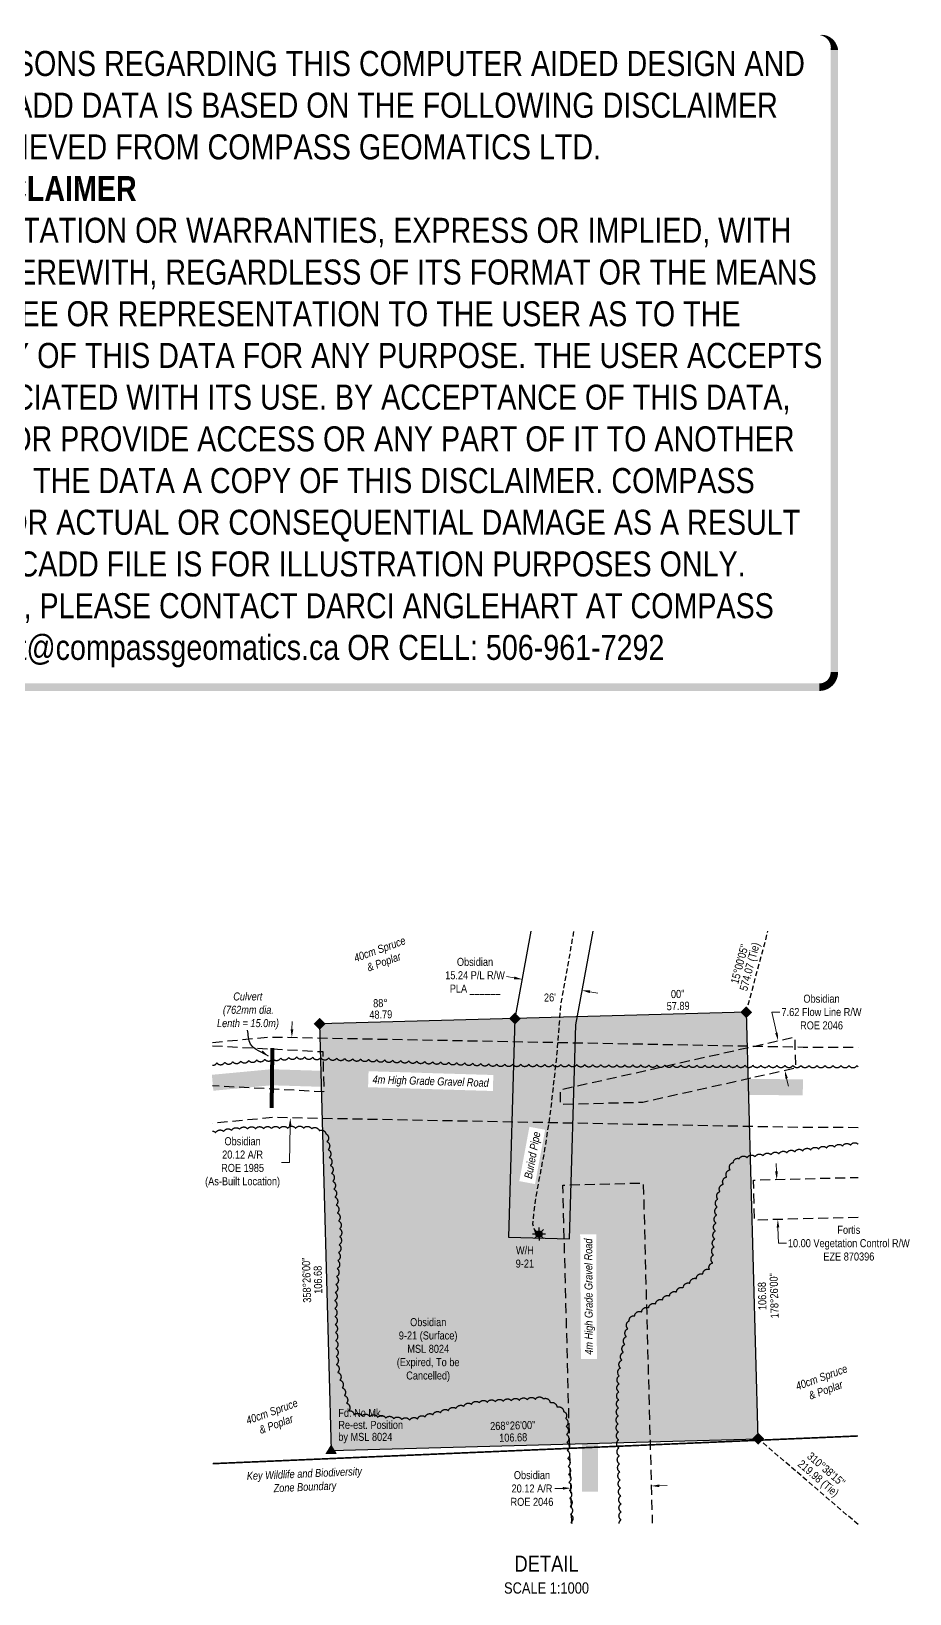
# Model space of a CAD drawing. Extents: x 626450 to 628643, y 5881480 to 5883517.
# Drawn here: x 627546 to 628643, y 5881565 to 5883517 of the extents above; entities that cross this region are included whole.
import ezdxf
from ezdxf.enums import TextEntityAlignment as Align

# ---------------------------------------------------------------- set-up
doc = ezdxf.new("R2010")
doc.units = 0
doc.header["$LTSCALE"] = 5
doc.header["$PDSIZE"] = 0.5
for name, pattern in [('0', [1, 1, 0]), ('DASHDOT2', [12.7, 6.35, -3.175, 0, -3.175]), ('foc-ACCESSROAD', [3.75, 2.5, -1.25]), ('foc-FLOWLINE', [3.75, 2.5, -1.25]), ('foc-TIELINE', [1.875, 1.25, -0.625]), ('UG_PIPE', [1.875, 1.25, -0.625])]:
    doc.linetypes.add(name, pattern=pattern)
doc.layers.get('Defpoints').update_dxf_attribs({"color": 9})
for name, color, linetype, lineweight in [('AS-GENERAL', 48, 'Continuous', 18), ('C-AR-T', 13, 'Continuous', 9), ('C-RW-T', 13, 'Continuous', 9), ('C-WS-T', 13, 'Continuous', 9), ('F-EZE-T', 190, 'Continuous', 9), ('T-TEXT', 48, 'Continuous', 18)]:
    doc.layers.add(name, color=color, linetype=linetype, lineweight=lineweight)
for name, color, linetype in [('AS-PIPE-UG', 44, 'UG_PIPE'), ('AS-PIPE-UG-T', 44, 'Continuous'), ('AS-ROADS', 254, 'Continuous'), ('AS-WILDLIFE', 131, 'DASHDOT2'), ('C-CLOSURE', 7, 'Continuous'), ('C-RW', 13, 'Continuous'), ('C-WS', 13, 'foc-ACCESSROAD'), ('C-WS-S', 8, 'Continuous'), ('DETAIL-T', 7, 'Continuous'), ('F-EZE', 190, 'foc-FLOWLINE'), ('L-BD1', 253, 'Continuous'), ('L-MON', 1, 'Continuous'), ('L-MON-T', 1, 'Continuous'), ('L-TIE', 7, 'foc-TIELINE'), ('L-TIE-T', 7, 'Continuous'), ('P-PROPOSED', 10, 'Continuous'), ('P-PROPOSED-H', 21, 'Continuous'), ('T-BUSH', 110, '0'), ('T-BUSH-T', 110, 'Continuous')]:
    doc.layers.add(name, color=color, linetype=linetype)
doc.layers.add('DISCLAIMER', color=7, linetype='Continuous', plot=False)
doc.styles.add('240', font='ARIALN.TTF', dxfattribs={"height": 30})
doc.styles.add('80', font='ARIALN.TTF', dxfattribs={"height": 10})
doc.styles.add('80CG', font='ARIALN.TTF', dxfattribs={"height": 10})
doc.styles.add('80L', font='ARIALN.TTF', dxfattribs={"height": 10})
doc.dimstyles.new('Compass 5 000', dxfattribs={"dimscale": 5, "dimtxt": 9, "dimasz": 2, "dimexe": 0.2, "dimexo": 0.0625, "dimgap": 0.5, "dimtad": 0, "dimtih": 1, "dimtoh": 1, "dimzin": 0, "dimdsep": 46, "dimtxsty": '80CG', "dimcen": 0.1, "dimse1": 1, "dimse2": 1, "dimclrd": 256, "dimclrt": 256, "dimaunit": 1, "dimadec": 4, "dimazin": 0, "dimtfac": 0.06, "dimtofl": 0, "dimtmove": 0, "dimatfit": 1, "dimfxl": 0.2, "dimtolj": 1, "dimtzin": 0, "dimlwd": -1, "dimarcsym": 0})

# ---------------------------------------------------------------- blocks, each defined once
blk = doc.blocks.new('GAS')
h = blk.add_hatch(color=255)
h.dxf.hatch_style = 1
edge = h.paths.add_edge_path()
edge.add_arc((0, 0), 0.9, 0, 360)
for p, q in [((-0.81, 0), (-1.62, 0)), ((-0.57, 0.57), (-1.14, 1.14)), ((0, 0.81), (0, 1.62)), ((0.57, 0.57), (1.14, 1.14)), ((1.62, 0), (0.81, 0)), ((-0.57, -0.57), (-1.14, -1.14)), ((0, -0.81), (0, -1.62)), ((1.14, -1.14), (0.57, -0.57))]:
    blk.add_line(p, q)
blk.add_circle((0, 0), 0.8)
blk = doc.blocks.new('TRIA')
blk.add_hatch(color=255).paths.add_polyline_path([(-0.04, 1.52), (-1.47, -0.87), (1.39, -0.87)])
blk = doc.blocks.new('TRIAA')
blk.add_blockref('TRIA', (0, 0))
blk = doc.blocks.new('TRIB')
at = {"color": 1}
blk.add_lwpolyline([(-1.12, -0.67), (-0.04, 1.13), (1.04, -0.67)], close=True, dxfattribs=at)
blk = doc.blocks.new('TRIBB')
blk.add_blockref('TRIB', (0, 0))
blk = doc.blocks.new('TRICC')
for name in ['TRIAA', 'TRIBB']:
    blk.add_blockref(name, (0, 0))
blk = doc.blocks.new('plspike')
blk.add_blockref('TRICC', (0, 0))
blk = doc.blocks.new('SMONA')
blk.add_hatch(color=255).paths.add_polyline_path([(0, -1.49), (1.49, 0), (0, 1.49), (-1.49, 0)])
blk = doc.blocks.new('SMONAA')
blk.add_blockref('SMONA', (0, 0))
blk = doc.blocks.new('SMONB')
at = {"color": 1}
blk.add_solid([(0, 1.2), (1.2, 0), (-1.2, 0), (0, -1.2)], dxfattribs=at)
blk = doc.blocks.new('SMONBB')
blk.add_blockref('SMONB', (0, 0))
blk = doc.blocks.new('SMONCC')
for name in ['SMONAA', 'SMONBB']:
    blk.add_blockref(name, (0, 0))
blk = doc.blocks.new('FDIBAR')
blk.add_blockref('SMONCC', (0, 0))
blk = doc.blocks.new('*D477')
at = {"layer": 'Defpoints', "color": 0, "transparency": 16777216}
for p in [(628485, 5882082.8), (628478.3, 5882032.6), (628486.3, 5882032.8)]:
    blk.add_point(p, dxfattribs=at)
at = {"layer": 'F-EZE-T', "transparency": 16777216}
for p, q in [((628476.7, 5882092.6), (628476.4, 5882102.6)), ((628478.5, 5882022.6), (628479, 5882003)), ((628479, 5882003), (628489, 5882003))]:
    blk.add_line(p, q, dxfattribs=at)
for points in [[(628478.4, 5882092.7), (628475, 5882092.6), (628477, 5882082.6)], [(628480.2, 5882022.7), (628476.9, 5882022.6), (628478.3, 5882032.6)]]:
    blk.add_solid(points, dxfattribs=at)
at = {"layer": 'F-EZE-T', "transparency": 16777216, "insert": (628567, 5882003), "char_height": 10, "attachment_point": 5, "style": '80CG'}
blk.add_mtext('\\A1;Fortis\\P10.00 Vegetation Control R/W\\PEZE 870396', dxfattribs=at)
blk = doc.blocks.new('*D478')
at = {"layer": 'C-RW-T', "transparency": 16777216}
for p, q in [((628149.2, 5882334.5), (628139.4, 5882336.3)), ((628243.8, 5882317), (628253.6, 5882315.2))]:
    blk.add_line(p, q, dxfattribs=at)
for points in [[(628149.5, 5882336.1), (628148.9, 5882332.8), (628159.1, 5882332.7)], [(628244.1, 5882318.7), (628243.5, 5882315.4), (628234, 5882318.8)]]:
    blk.add_solid(points, dxfattribs=at)
at = {"layer": 'Defpoints', "color": 0, "transparency": 16777216}
for p in [(628159.1, 5882332.7), (628157, 5882321.4), (628231.9, 5882307.6)]:
    blk.add_point(p, dxfattribs=at)
at = {"layer": 'C-RW-T', "transparency": 16777216, "insert": (628100.3, 5882336.3), "char_height": 10, "attachment_point": 5, "style": '80CG'}
blk.add_mtext('\\A1;Obsidian\\P15.24 P/L R/W\\PPLA ______', dxfattribs=at)
blk = doc.blocks.new('*D479')
at = {"layer": 'C-AR-T', "transparency": 16777216}
for p, q in [((628209.9, 5881696.8), (628199.9, 5881696.6)), ((628330.3, 5881700), (628340.3, 5881700.3))]:
    blk.add_line(p, q, dxfattribs=at)
for points in [[(628209.9, 5881698.5), (628210, 5881695.2), (628219.9, 5881697.1)], [(628330.3, 5881701.7), (628330.4, 5881698.4), (628320.3, 5881699.8)]]:
    blk.add_solid(points, dxfattribs=at)
at = {"layer": 'Defpoints', "color": 0, "transparency": 16777216}
for p in [(628219.6, 5881709), (628320, 5881711.6), (628320.3, 5881699.8)]:
    blk.add_point(p, dxfattribs=at)
at = {"layer": 'C-AR-T', "transparency": 16777216, "insert": (628171.4, 5881696.6), "char_height": 10, "attachment_point": 5, "style": '80CG'}
blk.add_mtext('\\A1;Obsidian\\P20.12 A/R\\PROE 2046', dxfattribs=at)
blk = doc.blocks.new('*D480')
at = {"layer": 'C-AR-T', "transparency": 16777216}
for p, q in [((627871.8, 5882270.1), (627872, 5882280.1)), ((627869.5, 5882149.5), (627868.7, 5882103.9)), ((627868.7, 5882103.9), (627858.7, 5882103.9))]:
    blk.add_line(p, q, dxfattribs=at)
for points in [[(627870.1, 5882270.1), (627873.5, 5882270.1), (627871.6, 5882260.1)], [(627867.9, 5882149.6), (627871.2, 5882149.5), (627869.7, 5882159.5)]]:
    blk.add_solid(points, dxfattribs=at)
at = {"layer": 'Defpoints', "color": 0, "transparency": 16777216}
for p in [(627863.8, 5882260.2), (627871.6, 5882260.1), (627861.9, 5882159.7)]:
    blk.add_point(p, dxfattribs=at)
at = {"layer": 'C-AR-T', "transparency": 16777216, "insert": (627810.1, 5882103.9), "char_height": 10, "attachment_point": 5, "style": '80CG'}
blk.add_mtext('\\A1;Obsidian\\P20.12 A/R\\PROE 1985\\P(As-Built Location)', dxfattribs=at)
blk = doc.blocks.new('*D488')
at = {"layer": 'C-AR-T', "transparency": 16777216}
for p, q in [((628480.7, 5882291.7), (628470.7, 5882291.7)), ((628470.7, 5882291.7), (628474.4, 5882275.4)), ((628476.6, 5882265.6), (628474.4, 5882275.4)), ((628489.3, 5882208.9), (628491.5, 5882199.2))]:
    blk.add_line(p, q, dxfattribs=at)
for points in [[(628478.2, 5882266), (628475, 5882265.3), (628478.8, 5882255.9)], [(628490.9, 5882209.3), (628487.7, 5882208.6), (628487.1, 5882218.7)]]:
    blk.add_solid(points, dxfattribs=at)
at = {"layer": 'Defpoints', "color": 0, "transparency": 16777216}
for p in [(628308.6, 5882217.7), (628487.1, 5882218.7), (628317, 5882180.5)]:
    blk.add_point(p, dxfattribs=at)
at = {"layer": 'C-AR-T', "transparency": 16777216, "insert": (628532.9, 5882291.7), "char_height": 10, "attachment_point": 5, "style": '80CG'}
blk.add_mtext('\\A1;Obsidian\\P7.62 Flow Line R/W\\PROE 2046', dxfattribs=at)
blk = doc.blocks.new('Disclaimer_Legal')
at = {"layer": 'DISCLAIMER', "color": 254, "flags": 128}
blk.add_lwpolyline([(-3612.9, -1104.6, 37.5, 37.5, 0), (4096.1, -1104.6, 37.5, 37.5, 0.414214), (4171.1, -1029.6, 37.5, 37.5, 0), (4171.1, 2078.7, 37.5, 0, 0.414214), (4096.1, 2153.7, 0, 0, 0), (-3612.9, 2153.7, 0, 0, 0.414214), (-3687.9, 2078.7, 0, 0, 0), (-3687.9, -1029.6, 0, 37.5, 0.414214)], format="xyseb", close=True, dxfattribs=at)
at = {"layer": 'DISCLAIMER', "color": 254, "insert": (241.6, 533.9), "char_height": 125, "width": 7717.568, "attachment_point": 5, "style": '80'}
blk.add_mtext('NOTICE TO THE CORPORATION, PERSON &/OR PERSONS REGARDING THIS COMPUTER AIDED DESIGN AND DRAFTING (CADD) FILES. ACCEPTANCE OF THE CADD DATA IS BASED ON THE FOLLOWING DISCLAIMER WHICH COVERS ALL CADD DATA RECIEVED FROM COMPASS GEOMATICS LTD.\\P{\\fArial Narrow|b1|i0|c0|p34;DISCLAIMER}\\PCOMPASS GEOMATICS LTD. MAKES NO REPRESENTATION OR WARRANTIES, EXPRESS OR IMPLIED, WITH RESPECT TO THE REUSE OF THE DATA PROVIDED HEREWITH, REGARDLESS OF ITS FORMAT OR THE MEANS OF ITS TRANSMISSION. THERE IS NO GUARANTEE OR REPRESENTATION TO THE USER AS TO THE ACCURACY, CURRENCY, SUITABILITY OR RELIABILITY OF THIS DATA FOR ANY PURPOSE. THE USER ACCEPTS THE DATA "AS IS", AND ASSUMES ALL RISKS ASSOCIATED WITH ITS USE. BY ACCEPTANCE OF THIS DATA, THE USER AGREES NOT TO TRANSMIT THIS DATA OR PROVIDE ACCESS OR ANY PART OF IT TO ANOTHER PARTY UNLESS THE USER SHALL INCLUDE WITH THE DATA A COPY OF THIS DISCLAIMER. COMPASS GEOMATICS LTD. ASSUMES NO RESPONSIBILITY FOR ACTUAL OR CONSEQUENTIAL DAMAGE AS A RESULT OF ANY USER\'S RELIANCE ON THIS DATA. THIS CADD FILE IS FOR ILLUSTRATION PURPOSES ONLY.\\PIF YOU REQUIRE MORE ACCURATE INFORMATION, PLEASE CONTACT DARCI ANGLEHART AT COMPASS GEOMATICS LTD. VIA EMAIL: darci.anglehart@compassgeomatics.ca OR CELL: 506-961-7292', dxfattribs=at)

msp = doc.modelspace()

# ---------------------------------------------------------------- hatches: boundary and pattern name
at = {"layer": 'P-PROPOSED-H'}
h = msp.add_hatch(color=256, dxfattribs=at)
h.dxf.hatch_style = 1
h.paths.add_polyline_path([(628439.243, 5882291.744), (627906.218, 5882277.159), (627920.802, 5881744.134), (628453.828, 5881758.718)])

# ---------------------------------------------------------------- linework, layer by layer
at = {"layer": 'AS-GENERAL', "const_width": 5, "flags": 128}
msp.add_lwpolyline([(627847.294, 5882246.959), (627846.399, 5882172.024)], dxfattribs=at)
at = {"layer": 'AS-PIPE-UG', "flags": 128}
msp.add_lwpolyline([(628176.219, 5882015.589), (628172.434, 5882026.784), (628175.679, 5882056.119), (628187.644, 5882120.274), (628194.604, 5882166.349), (628202.574, 5882237.149), (628207.524, 5882300.114), (628223.826, 5882392.73)], dxfattribs=at)
at = {"layer": 'AS-ROADS', "const_width": 19.993, "flags": 128}
for points in [[(627772.68, 5882203.423), (627845.939, 5882210.284), (628210.479, 5882199.164), (628509.574, 5882197.794)], [(628241.049, 5882198.284), (628244.039, 5881692.829)]]:
    msp.add_lwpolyline(points, dxfattribs=at)
at = {"layer": 'AS-WILDLIFE', "const_width": 1.999, "flags": 128}
msp.add_lwpolyline([(627772.68, 5881727.684), (628578.503, 5881762.259)], dxfattribs=at)
at = {"layer": 'C-RW', "flags": 128}
msp.add_lwpolyline([(628170.135, 5882392.73), (628150.023, 5882283.662), (628142.21, 5882010.637), (628218.354, 5882008.459), (628225.999, 5882275.619), (628247.594, 5882392.73)], dxfattribs=at)
at = {"layer": 'C-WS', "flags": 128}
for points in [[(627772.68, 5882253.926), (627844.062, 5882260.611), (628510.148, 5882248.075), (628578.503, 5882247.873)], [(628578.503, 5882147.306), (628509, 5882147.512), (627847.816, 5882159.956), (627772.68, 5882152.92)], [(628221.073, 5881653.2), (628218.779, 5881740.219), (628209.933, 5882075.636), (628310.309, 5882078.269), (628319.191, 5881742.858), (628321.565, 5881653.2)]]:
    msp.add_lwpolyline(points, dxfattribs=at)
msp.add_lwpolyline([(628444.653, 5882209.14), (628309.823, 5882178.875), (628207.282, 5882176.188), (628206.791, 5882194.823), (628443.635, 5882247.983), (628499.314, 5882260.481), (628500.339, 5882221.642), (628444.653, 5882209.14)], close=True, dxfattribs=at)
at = {"layer": 'F-EZE', "flags": 128}
for points in [[(627772.68, 5882249.691), (627910.2, 5882242.283), (627911.52, 5882192.04), (627772.68, 5882199.587)], [(628578.503, 5882035.255), (628449.306, 5882031.865), (628447.993, 5882081.878), (628578.503, 5882085.301)]]:
    msp.add_lwpolyline(points, dxfattribs=at)
at = {"layer": 'L-TIE'}
msp.add_line((628438.924, 5882291.519), (628466.046, 5882392.73), dxfattribs=at)
at = {"layer": 'T-BUSH', "flags": 128}
for points in [[(627772.68, 5882225.196, 0.26618729), (627777.958, 5882228.187, 0.52056705), (627787.926, 5882228.943, 0.52056705), (627797.894, 5882229.7, 0.52056705), (627807.862, 5882230.456, 0.52056705), (627817.83, 5882231.213, 0.52056705), (627827.798, 5882231.97, 0.52056705), (627837.766, 5882232.726, 0.52056705), (627847.734, 5882233.483, 0.52056705), (627857.702, 5882234.239, 0.52056705), (627867.67, 5882234.996, 0.52056705), (627877.638, 5882235.752, 0.52056705), (627887.624, 5882235.602, 0.52056705), (627897.613, 5882235.229, 0.52056705), (627907.603, 5882234.855, 0.52056705), (627917.593, 5882234.482, 0.52056705), (627927.582, 5882234.109, 0.52056705), (627937.572, 5882233.736, 0.52056705), (627947.562, 5882233.363, 0.52056705), (627957.551, 5882232.989, 0.52056705), (627967.541, 5882232.616, 0.52056705), (627977.531, 5882232.243, 0.52056705), (627987.52, 5882231.87, 0.52056705), (627997.51, 5882231.496, 0.52056705), (628007.5, 5882231.123, 0.52056705), (628017.489, 5882230.75, 0.52056705), (628027.479, 5882230.377, 0.52056705), (628037.469, 5882230.004, 0.52056705), (628047.458, 5882229.63, 0.52056705), (628057.448, 5882229.257, 0.52056705), (628067.438, 5882228.884, 0.52056705), (628077.427, 5882228.511, 0.52056705), (628087.417, 5882228.138, 0.52056705), (628097.407, 5882227.764, 0.52056705), (628107.396, 5882227.391, 0.52056705), (628117.386, 5882227.018, 0.52056705), (628127.376, 5882226.676, 0.52056705), (628137.373, 5882226.619, 0.52056705), (628147.369, 5882226.562, 0.52056705), (628157.366, 5882226.505, 0.52056705), (628167.362, 5882226.448, 0.52056705), (628177.359, 5882226.391, 0.52056705), (628187.355, 5882226.334, 0.52056705), (628197.352, 5882226.277, 0.52056705), (628207.348, 5882226.22, 0.52056705), (628217.345, 5882226.163, 0.52056705), (628227.341, 5882226.106, 0.52056705), (628237.338, 5882226.049, 0.52056705), (628247.334, 5882225.991, 0.52056705), (628257.331, 5882225.934, 0.52056705), (628267.327, 5882225.877, 0.52056705), (628277.323, 5882225.82, 0.52056705), (628287.32, 5882225.763, 0.52056705), (628297.316, 5882225.706, 0.52056705), (628307.313, 5882225.649, 0.52056705), (628317.309, 5882225.592, 0.52056705), (628327.306, 5882225.535, 0.52056705), (628337.302, 5882225.506, 0.52056705), (628347.299, 5882225.479, 0.52056705), (628357.296, 5882225.453, 0.52056705), (628367.292, 5882225.426, 0.52056705), (628377.289, 5882225.4, 0.52056705), (628387.285, 5882225.373, 0.52056705), (628397.282, 5882225.346, 0.52056705), (628407.279, 5882225.32, 0.52056705), (628417.275, 5882225.293, 0.52056705), (628427.272, 5882225.267, 0.52056705), (628437.268, 5882225.24, 0.52056705), (628447.265, 5882225.213, 0.52056705), (628457.262, 5882225.187, 0.52056705), (628467.258, 5882225.16, 0.52056705), (628477.255, 5882225.134, 0.52056705), (628487.252, 5882225.107, 0.52056705), (628497.248, 5882225.08, 0.52056705), (628507.245, 5882225.054, 0.52056705), (628517.241, 5882225.027, 0.52056705), (628527.238, 5882225.001, 0.52056705), (628537.235, 5882224.974, 0.52056705), (628547.231, 5882224.947, 0.52056705), (628557.228, 5882224.921, 0.52056705), (628567.224, 5882224.894, 0.52056705), (628577.221, 5882224.868, 0.07661887), (628578.503, 5882223.522)], [(627772.68, 5882143.034, -0.18812164), (627776.682, 5882141.125, -0.52056705), (627786.577, 5882142.55, -0.52056705), (627796.471, 5882143.976, -0.52056705), (627806.366, 5882145.401, -0.52056705), (627816.341, 5882145.795, -0.52056705), (627826.337, 5882145.93, -0.52056705), (627836.333, 5882146.065, -0.52056705), (627846.328, 5882146.2, -0.52056705), (627856.324, 5882146.335, -0.52056705), (627866.32, 5882146.47, -0.52056705), (627876.316, 5882146.605, -0.52056705), (627886.311, 5882146.74, -0.52056705), (627896.21, 5882146.044, -0.52056705), (627905.909, 5882143.621, -0.52056705), (627914.053, 5882139.791, -0.52056705), (627915.492, 5882129.899, -0.52056705), (627916.932, 5882120.006, -0.52056705), (627918.372, 5882110.114, -0.52056705), (627919.812, 5882100.222, -0.52056705), (627921.252, 5882090.329, -0.52056705), (627922.691, 5882080.437, -0.52056705), (627924.131, 5882070.544, -0.52056705), (627925.571, 5882060.652, -0.52056705), (627927.011, 5882050.76, -0.52056705), (627928.451, 5882040.867, -0.52056705), (627929.891, 5882030.975, -0.52056705), (627931.33, 5882021.082, -0.52056705), (627931.4, 5882011.145, -0.52056705), (627930.613, 5882001.179, -0.52056705), (627929.826, 5881991.214, -0.52056705), (627929.039, 5881981.248, -0.52056705), (627928.251, 5881971.283, -0.52056705), (627927.464, 5881961.317, -0.52056705), (627926.677, 5881951.351, -0.52056705), (627925.89, 5881941.386, -0.52056705), (627925.102, 5881931.42, -0.52056705), (627925.222, 5881921.432, -0.52056705), (627925.504, 5881911.439, -0.52056705), (627925.785, 5881901.446, -0.52056705), (627926.067, 5881891.454, -0.52056705), (627926.349, 5881881.461, -0.52056705), (627926.63, 5881871.468, -0.52056705), (627926.912, 5881861.476, -0.52056705), (627927.194, 5881851.483, -0.52056705), (627928.981, 5881841.723, -0.52056705), (627931.729, 5881832.111, -0.52056705), (627934.477, 5881822.5, -0.52056705), (627937.225, 5881812.888, -0.52056705), (627939.973, 5881803.277, -0.52056705), (627942.721, 5881793.665, -0.52056705), (627949.039, 5881788.361, -0.52056705), (627958.993, 5881787.442, -0.52056705), (627968.947, 5881786.524, -0.52056705), (627978.902, 5881785.606, -0.52056705), (627988.856, 5881784.687, -0.52056705), (627998.811, 5881783.769, -0.52056705), (628008.765, 5881782.851, -0.52056705), (628018.719, 5881781.933, -0.52056705), (628028.456, 5881783.524, -0.52056705), (628038.104, 5881786.141, -0.52056705), (628047.752, 5881788.758, -0.52056705), (628057.4, 5881791.375, -0.52056705), (628067.048, 5881793.993, -0.52056705), (628076.696, 5881796.61, -0.52056705), (628086.344, 5881799.227, -0.52056705), (628095.992, 5881801.844, -0.52056705), (628105.747, 5881803.812, -0.52056705), (628115.725, 5881804.427, -0.52056705), (628125.702, 5881805.042, -0.52056705), (628135.68, 5881805.657, -0.52056705), (628145.658, 5881806.271, -0.52056705), (628155.636, 5881806.886, -0.52056705), (628165.613, 5881807.501, -0.52056705), (628175.591, 5881808.116, -0.52056705), (628185.569, 5881808.731, -0.52056705), (628194.082, 5881803.778, -0.52056705), (628202.465, 5881798.333, -0.52056705), (628210.848, 5881792.887, -0.52056705), (628213.488, 5881784.131, -0.52056705), (628213.998, 5881774.147, -0.52056705), (628214.508, 5881764.164, -0.52056705), (628215.018, 5881754.18, -0.52056705), (628215.528, 5881744.196, -0.52056705), (628216.038, 5881734.213, -0.52056705), (628216.548, 5881724.229, -0.52056705), (628217.058, 5881714.245, -0.52056705), (628217.568, 5881704.262, -0.52056705), (628218.078, 5881694.278, -0.52056705), (628218.588, 5881684.295, -0.52056705), (628219.098, 5881674.311, -0.52056705), (628219.608, 5881664.327, -0.52056705), (628220.118, 5881654.344, -0.07270885), (628221.462, 5881653.2, -0.07270885)], [(628280.021, 5881653.2, -0.21269654), (628282.608, 5881657.439, -0.52056705), (628282.681, 5881667.435, -0.52056705), (628282.584, 5881677.429, -0.52056705), (628282.214, 5881687.419, -0.52056705), (628281.843, 5881697.409, -0.52056705), (628281.472, 5881707.399, -0.52056705), (628281.102, 5881717.388, -0.52056705), (628280.731, 5881727.378, -0.52056705), (628280.361, 5881737.368, -0.52056705), (628279.99, 5881747.358, -0.52056705), (628279.62, 5881757.347, -0.52056705), (628279.249, 5881767.337, -0.52056705), (628278.957, 5881777.328, -0.52056705), (628279.188, 5881787.322, -0.52056705), (628279.42, 5881797.315, -0.52056705), (628279.651, 5881807.309, -0.52056705), (628279.882, 5881817.303, -0.52056705), (628280.114, 5881827.297, -0.52056705), (628280.345, 5881837.291, -0.52056705), (628281.722, 5881847.164, -0.52056705), (628283.586, 5881856.986, -0.52056705), (628285.449, 5881866.807, -0.52056705), (628287.313, 5881876.628, -0.52056705), (628289.176, 5881886.45, -0.52056705), (628291.039, 5881896.271, -0.52056705), (628292.903, 5881906.093, -0.52056705), (628299.683, 5881912.401, -0.52056705), (628308.371, 5881917.345, -0.52056705), (628317.06, 5881922.289, -0.52056705), (628325.748, 5881927.234, -0.52056705), (628334.436, 5881932.178, -0.52056705), (628343.125, 5881937.122, -0.52056705), (628351.813, 5881942.067, -0.52056705), (628360.308, 5881947.314, -0.52056705), (628368.478, 5881953.076, -0.52056705), (628376.647, 5881958.837, -0.52056705), (628384.816, 5881964.599, -0.52056705), (628392.986, 5881970.36, -0.52056705), (628397.189, 5881978.378, -0.52056705), (628397.966, 5881988.344, -0.52056705), (628398.743, 5881998.311, -0.52056705), (628399.52, 5882008.277, -0.52056705), (628400.297, 5882018.243, -0.52056705), (628401.075, 5882028.21, -0.52056705), (628401.852, 5882038.176, -0.52056705), (628402.629, 5882048.143, -0.52056705), (628403.406, 5882058.109, -0.52056705), (628406.068, 5882067.583, -0.52056705), (628410.269, 5882076.654, -0.52056705), (628414.47, 5882085.724, -0.52056705), (628418.671, 5882094.795, -0.52056705), (628422.873, 5882103.866, -0.52056705), (628430.163, 5882108.692, -0.52056705), (628440.086, 5882109.898, -0.52056705), (628450.01, 5882111.104, -0.52056705), (628459.934, 5882112.31, -0.52056705), (628469.857, 5882113.516, -0.52056705), (628479.781, 5882114.722, -0.52056705), (628489.704, 5882115.928, -0.52056705), (628499.628, 5882117.134, -0.52056705), (628509.552, 5882118.34, -0.52056705), (628519.475, 5882119.546, -0.52056705), (628529.399, 5882120.752, -0.52056705), (628539.323, 5882121.958, -0.52056705), (628549.246, 5882123.164, -0.52056705), (628559.17, 5882124.37, -0.52056705), (628569.094, 5882125.576, -0.47849494), (628578.503, 5882126.843)]]:
    msp.add_lwpolyline(points, format="xyb", dxfattribs=at)

# ---------------------------------------------------------------- block references
at = {"layer": 'C-CLOSURE', "xscale": 0.25, "yscale": 0.25, "zscale": 0.25}
msp.add_blockref('Disclaimer_Legal', (627506.154, 5882973.69), dxfattribs=at)
at = {"layer": 'C-WS-S', "xscale": 4.9983198, "yscale": 4.9983198, "zscale": 4.9983198}
msp.add_blockref('GAS', (628180.224, 5882014.489), dxfattribs=at)
at = {"layer": 'L-MON', "xscale": 4.9983198, "yscale": 4.9983198, "zscale": 4.9983198}
for name, p in [('FDIBAR', (628438.924, 5882291.519)), ('FDIBAR', (627906.324, 5882277.059)), ('FDIBAR', (628150.019, 5882283.654)), ('FDIBAR', (628453.679, 5881758.859)), ('plspike', (627920.804, 5881744.024))]:
    msp.add_blockref(name, p, dxfattribs=at)

# ---------------------------------------------------------------- texts
at = {"layer": 'AS-WILDLIFE', "insert": (627887.639, 5881705.477), "char_height": 9.99664, "attachment_point": 5, "rotation": 2.456908, "style": '240'}
msp.add_mtext_dynamic_manual_height_columns('{\\fArial Narrow|b0|i1|c0|p34;Key Wildlife and Biodiversity Zone Boundary}', width=144.70437, gutter_width=45, heights=[0], dxfattribs=at)
at = {"layer": 'C-WS-T', "insert": (628162.543, 5881985.841), "char_height": 9.9966, "width": 21.40249, "attachment_point": 5, "style": '80CG'}
msp.add_mtext('\\A1;W/H\\P9-21', dxfattribs=at)
at = {"layer": 'C-WS-T', "insert": (628002.21, 5881909.441), "char_height": 9.99664, "attachment_point": 1, "style": '80L'}
msp.add_mtext_dynamic_manual_height_columns('\\pi17.053;Obsidian\\P\\pi2.9407;9-21 (Surface)\\P\\pi13.568;MSL 8024\\P\\pi0.40743;(Expired, To be \\P\\pi12.215;Cancelled)', width=77.92401, gutter_width=50, heights=[0], dxfattribs=at)
at = {"layer": 'DETAIL-T', "color": 3, "insert": (628189.582, 5881588.959), "char_height": 20, "width": 105.50559, "attachment_point": 5, "style": '80CG'}
msp.add_mtext('DETAIL \\P{\\H0.7x;SCALE 1:1000}', dxfattribs=at)
at = {"layer": 'L-BD1', "style": '80L'}
for s, height, rotation, p in [("26'", 9.9966, 1.5594, (628193.854, 5882309.991)), ("00''", 9.9966, 1.5594, (628353.465, 5882314.358)), ('48.79', 9.9966, 1.5502, (627982.65, 5882288.723)), ('88°', 9.9966, 1.5502, (627982.265, 5882302.963)), ('57.89', 9.9966, 1.5594, (628353.873, 5882299.369)), ('358°26\'00"', 9.9966, 91.5673, (627889.979, 5881956.906)), ('106.68', 9.9966, 91.5673, (627904.219, 5881957.296)), ('178°26\'00"', 9.9966, 91.524791, (628473.743, 5881937.399)), ('106.68', 9.9966, 91.524791, (628458.754, 5881937)), ("268°26'00''", 9.99664, 1.567295, (628147.543, 5881775.338)), ('106.68', 9.9966, 1.567295, (628147.953, 5881760.349))]:
    msp.add_text(s, height=height, rotation=rotation, dxfattribs=at).set_placement(p, align=Align.MIDDLE)
at = {"layer": 'L-MON-T', "insert": (627929.629, 5881796.133), "char_height": 9.99239, "attachment_point": 1, "line_spacing_factor": 0.900382, "style": '80L', "bg_fill": 1, "box_fill_scale": 1.15, "bg_fill_color": 21, "bg_fill_transparency": 0}
msp.add_mtext_dynamic_manual_height_columns('Fd. No Mk.\\PRe-est. Position\\Pby MSL 8024', width=80.12734, gutter_width=50.021, heights=[0], dxfattribs=at)
at = {"layer": 'L-TIE-T', "style": '80L'}
for s, height, p in [("15°00'05''", 9.9966, (628430.51, 5882351.844)), ('574.07 (Tie)', 9.99664, (628444.27, 5882348.157))]:
    msp.add_text(s, height=height, rotation=74.9986, dxfattribs=at).set_placement(p, align=Align.MIDDLE)
at = {"layer": 'T-BUSH-T', "char_height": 10, "attachment_point": 1, "rotation": 20, "style": '80L'}
for insert in [(627947.546, 5882363.319), (628499.126, 5881828.617), (627812.949, 5881785.856)]:
    msp.add_mtext_dynamic_manual_height_columns('\\pi0.31262;{\\fArial Narrow|b0|i1|c0|p34;40cm Spruce\\P\\pi11.639;& Poplar}', width=67.3101, gutter_width=50, heights=[0], dxfattribs=dict(at, insert=insert))

# ---------------------------------------------------------------- dimensions: what is measured, and where the dimension line sits
at = {"layer": 'C-AR-T'}
dim = msp.add_linear_dim(base=(628487.126, 5882218.673), p1=(628308.639, 5882217.683), p2=(628316.989, 5882180.483), angle=282.651136, text='Obsidian\\P7.62 Flow Line R/W\\PROE 2046', dimstyle='Compass 5 000', override={"dimtmove": 1}, dxfattribs=at)
dim.commit()
dim.dimension.update_dxf_attribs({"geometry": '*D488', "text_midpoint": (628485.159, 5882291.679), "dimtype": 161})
at = {"layer": 'C-AR-T', "color": 3}
for base, p1, p2, angle, text, picture, middle in [((627871.611, 5882260.092), (627861.934, 5882159.69), (627863.827, 5882260.239), 88.921823, 'Obsidian\\P20.12 A/R\\PROE 1985\\P(As-Built Location)', '*D480', (627810.067, 5882103.882)), ((628320.332, 5881699.753), (628219.603, 5881708.969), (628320.018, 5881711.628), 1.516513, 'Obsidian\\P20.12 A/R\\PROE 2046', '*D479', (628171.391, 5881696.566))]:
    dim = msp.add_linear_dim(base=base, p1=p1, p2=p2, angle=angle, text=text, dimstyle='Compass 5 000', dxfattribs=at)
    dim.commit()
    dim.dimension.update_dxf_attribs({"geometry": picture, "text_midpoint": middle, "dimtype": 161})
at = {"layer": 'C-RW-T'}
dim = msp.add_linear_dim(base=(628159.056, 5882332.652), p1=(628231.889, 5882307.562), p2=(628156.977, 5882321.375), angle=169.552252, text='Obsidian\\P15.24 P/L R/W\\PPLA ______', dimstyle='Compass 5 000', dxfattribs=at)
dim.commit()
dim.dimension.update_dxf_attribs({"geometry": '*D478', "text_midpoint": (628100.302, 5882336.279), "dimtype": 161})
at = {"layer": 'F-EZE-T', "color": 3}
dim = msp.add_linear_dim(base=(628478.269, 5882032.625), p1=(628484.981, 5882082.848), p2=(628486.293, 5882032.836), angle=271.503007, text='Fortis\\P10.00 Vegetation Control R/W\\PEZE 870396', dimstyle='Compass 5 000', dxfattribs=at)
dim.commit()
dim.dimension.update_dxf_attribs({"geometry": '*D477', "text_midpoint": (628566.98, 5882002.978), "dimtype": 161})

# ---------------------------------------------------------------- next in the draw order: texts
at = {"layer": 'AS-PIPE-UG-T', "linetype": 'Continuous', "insert": (628161.399, 5882084.542), "char_height": 9.997, "attachment_point": 1, "rotation": 79.435625, "style": '80L', "bg_fill": 2}
msp.add_mtext_dynamic_manual_height_columns('\\pi0.30881;{\\fArial Narrow|b0|i1|c0|p34;Buried Pipe}', width=59.03801, gutter_width=49.971, heights=[0], dxfattribs=at)
at = {"layer": 'L-TIE-T', "insert": (628542.056, 5881724.531), "char_height": 9.99664, "width": 62.31952, "attachment_point": 2, "rotation": 319.3628, "line_spacing_factor": 0.9, "style": '80L', "bg_fill": 3, "box_fill_scale": 1.15, "bg_fill_color": 256, "bg_fill_true_color": 256, "bg_fill_transparency": 0}
msp.add_mtext("310°38'15'' 219.98 (Tie)", dxfattribs=at)
at = {"layer": 'T-TEXT', "linetype": 'Continuous', "insert": (627777.912, 5882316.259), "char_height": 9.997, "attachment_point": 1, "style": '80L', "bg_fill": 2}
msp.add_mtext_dynamic_manual_height_columns('\\pi20.575;{\\fArial Narrow|b0|i1|c0|p34;Culvert\\P\\pi7.6425;(762mm dia.\\P\\pi0.25383;Lenth = 15.0m)}', width=76.82855, gutter_width=49.971, heights=[0], dxfattribs=at)

# ---------------------------------------------------------------- next in the draw order: linework, layer by layer
at = {"layer": 'L-TIE'}
msp.add_line((628578.503, 5881651.73), (628453.679, 5881758.859), dxfattribs=at)
at = {"layer": 'P-PROPOSED', "flags": 128}
msp.add_lwpolyline([(628439.243, 5882291.744), (627906.218, 5882277.159), (627920.802, 5881744.134), (628453.828, 5881758.718)], close=True, dxfattribs=at)

# ---------------------------------------------------------------- next in the draw order: leaders
at = {"layer": 'T-TEXT', "linetype": 'Continuous', "path_type": 1}
msp.add_leader([(627842.415, 5882236.677), (627820.118, 5882251.797), (627816.136, 5882269.306)], dimstyle='Compass 5 000', override={"dimgap": 0.5, "dimtad": 0}, dxfattribs=at)

# ---------------------------------------------------------------- next in the draw order: texts
at = {"layer": 'T-TEXT', "linetype": 'Continuous', "char_height": 9.997, "attachment_point": 1, "style": '80L', "bg_fill": 2}
for insert, rotation in [((627972.24, 5882212.709), 358.25278), ((628237.449, 5881863.362), 90.338889)]:
    msp.add_mtext_dynamic_manual_height_columns('\\pi0.33703;{\\fArial Narrow|b0|i1|c0|p34;4m High Grade Gravel Road}', width=145.84195, gutter_width=49.971, heights=[0], dxfattribs=dict(at, insert=insert, rotation=rotation))

doc.saveas('drawing.dxf')
